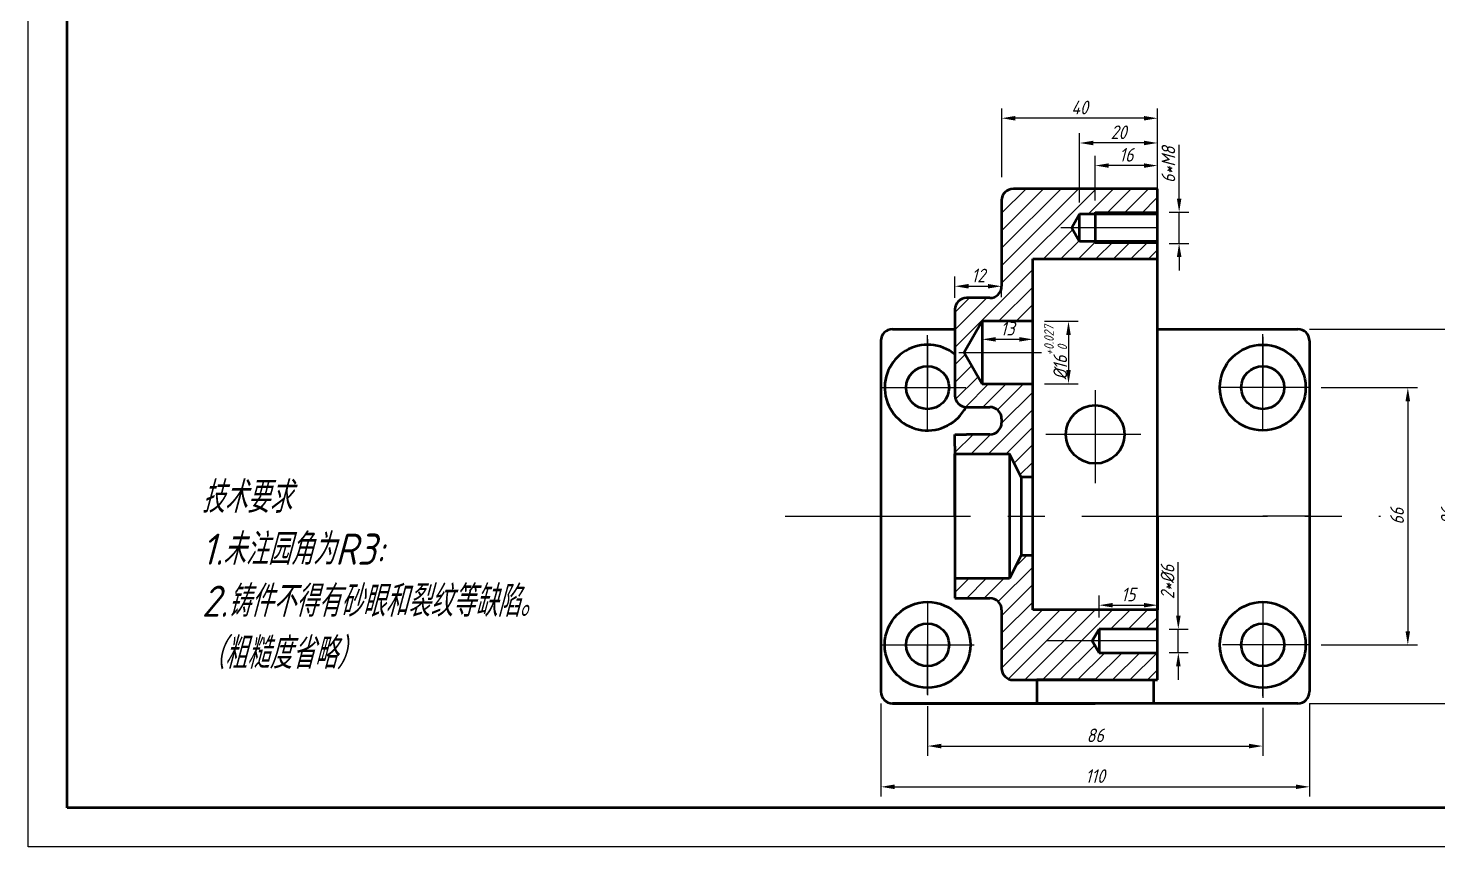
# Model space of a CAD drawing. Header units: millimetres. Extents: x 96 to 4157, y -1988 to 195.
# Drawn here: x 2098.2 to 2459.9, y -703.7 to -493.7 of the extents above; entities that cross this region are included whole.
import ezdxf

# ---------------------------------------------------------------- set-up
doc = ezdxf.new("R2010")
doc.units = ezdxf.units.MM
doc.header["$LTSCALE"] = 1.5
doc.linetypes.add('CENTER', pattern=[50.8, 31.75, -6.35, 6.35, -6.35])
for name, color, linetype, lineweight in [('点画线', 7, 'CENTER', 25), ('粗实线', 7, 'Continuous', 50), ('细线', 7, 'Continuous', 25)]:
    doc.layers.add(name, color=color, linetype=linetype, lineweight=lineweight)
doc.styles.get("Standard").update_dxf_attribs({"font": 'gbeitc.shx', "bigfont": 'gbcbig.shx'})
doc.styles.add('宋体', font='gbeitc.shx', dxfattribs={"bigfont": 'gbcbig.shx'})
doc.dimstyles.new('长度', dxfattribs={"dimtxt": 3.5, "dimasz": 3.5, "dimexe": 2.5, "dimexo": 3, "dimgap": 1, "dimtad": 1, "dimdsep": 46, "dimtxsty": '宋体', "dimcen": 2.5, "dimclrd": 7, "dimclre": 7, "dimclrt": 7, "dimadec": 0, "dimazin": 0, "dimtfac": 1, "dimtmove": 0, "dimatfit": 3, "dimfxl": 1, "dimarcsym": 0})

# ---------------------------------------------------------------- blocks, each defined once
blk = doc.blocks.new('*D37')
at = {"layer": 'Defpoints', "color": 0, "transparency": 16777216}
for p in [(2347.99, -559.88), (2336, -565.88), (2347.99, -565.66)]:
    blk.add_point(p, dxfattribs=at)
at = {"layer": '点画线', "color": 7, "lineweight": -2, "transparency": 16777216}
for p, q in [((2336, -562.88), (2336, -557.38)), ((2339.5, -559.88), (2344.49, -559.88)), ((2347.99, -562.66), (2347.99, -557.38))]:
    blk.add_line(p, q, dxfattribs=at)
at = {"layer": '点画线', "color": 7, "transparency": 16777216}
for points in [[(2339.5, -559.3), (2339.5, -560.46), (2336, -559.88)], [(2344.49, -559.3), (2344.49, -560.46), (2347.99, -559.88)]]:
    blk.add_solid(points, dxfattribs=at)
at = {"layer": '点画线', "color": 7, "transparency": 16777216, "insert": (2341.99, -557.13), "char_height": 3.5, "attachment_point": 5, "style": '宋体'}
blk.add_mtext('12', dxfattribs=at)
blk = doc.blocks.new('*D38')
at = {"layer": 'Defpoints', "color": 0, "transparency": 16777216}
for p in [(2343, -568.88), (2356, -568.88), (2343, -573.5)]:
    blk.add_point(p, dxfattribs=at)
at = {"layer": '点画线', "color": 7, "lineweight": -2, "transparency": 16777216}
for p, q in [((2343, -571.88), (2343, -576)), ((2352.5, -573.5), (2346.5, -573.5)), ((2356, -571.88), (2356, -576))]:
    blk.add_line(p, q, dxfattribs=at)
at = {"layer": '点画线', "color": 7, "transparency": 16777216}
for points in [[(2346.5, -572.92), (2346.5, -574.09), (2343, -573.5)], [(2352.5, -572.92), (2352.5, -574.09), (2356, -573.5)]]:
    blk.add_solid(points, dxfattribs=at)
at = {"layer": '点画线', "color": 7, "transparency": 16777216, "insert": (2349.5, -570.75), "char_height": 3.5, "attachment_point": 5, "style": '宋体'}
blk.add_mtext('13', dxfattribs=at)
blk = doc.blocks.new('*D39')
at = {"layer": 'Defpoints', "color": 0, "transparency": 16777216}
for p in [(2356, -568.88), (2356, -584.88), (2365.15, -584.88)]:
    blk.add_point(p, dxfattribs=at)
at = {"layer": '点画线', "color": 7, "lineweight": -2, "transparency": 16777216}
for p, q in [((2359, -568.88), (2367.65, -568.88)), ((2365.15, -572.38), (2365.15, -581.38)), ((2359, -584.88), (2367.65, -584.88))]:
    blk.add_line(p, q, dxfattribs=at)
at = {"layer": '点画线', "color": 7, "transparency": 16777216}
for points in [[(2364.56, -572.38), (2365.73, -572.38), (2365.15, -568.88)], [(2364.56, -581.38), (2365.73, -581.38), (2365.15, -584.88)]]:
    blk.add_solid(points, dxfattribs=at)
at = {"layer": '点画线', "color": 7, "transparency": 16777216, "insert": (2361.85, -576.88), "char_height": 3.5, "attachment_point": 5, "rotation": 90, "style": '宋体'}
blk.add_mtext('%%C16{\\H0.7x;\\S+0.027^  0;}', dxfattribs=at)
blk = doc.blocks.new('*D40')
at = {"layer": 'Defpoints', "color": 0, "transparency": 16777216}
for p in [(2388, -540.88), (2393.54, -540.88), (2388, -548.88)]:
    blk.add_point(p, dxfattribs=at)
at = {"layer": '点画线', "color": 7, "lineweight": -2, "transparency": 16777216}
for p, q in [((2393.54, -537.38), (2393.54, -523.57)), ((2391, -540.88), (2396.04, -540.88)), ((2393.54, -548.88), (2393.54, -540.88)), ((2391, -548.88), (2396.04, -548.88)), ((2393.54, -552.38), (2393.54, -555.88))]:
    blk.add_line(p, q, dxfattribs=at)
at = {"layer": '点画线', "color": 7, "transparency": 16777216}
for points in [[(2392.96, -537.38), (2394.13, -537.38), (2393.54, -540.88)], [(2392.96, -552.38), (2394.13, -552.38), (2393.54, -548.88)]]:
    blk.add_solid(points, dxfattribs=at)
at = {"layer": '点画线', "color": 7, "transparency": 16777216, "insert": (2390.79, -528.72), "char_height": 3.5, "attachment_point": 5, "rotation": 90, "style": '宋体'}
blk.add_mtext('6*M8', dxfattribs=at)
blk = doc.blocks.new('*D41')
at = {"layer": 'Defpoints', "color": 0, "transparency": 16777216}
for p in [(2388, -641.7), (2373, -647.88), (2388, -647.88)]:
    blk.add_point(p, dxfattribs=at)
at = {"layer": '点画线', "color": 7, "lineweight": -2, "transparency": 16777216}
for p, q in [((2373, -644.88), (2373, -639.2)), ((2388, -644.88), (2388, -639.2)), ((2376.5, -641.7), (2384.5, -641.7))]:
    blk.add_line(p, q, dxfattribs=at)
at = {"layer": '点画线', "color": 7, "transparency": 16777216}
for points in [[(2376.5, -641.12), (2376.5, -642.28), (2373, -641.7)], [(2384.5, -641.12), (2384.5, -642.28), (2388, -641.7)]]:
    blk.add_solid(points, dxfattribs=at)
at = {"layer": '点画线', "color": 7, "transparency": 16777216, "insert": (2380.5, -638.95), "char_height": 3.5, "attachment_point": 5, "style": '宋体'}
blk.add_mtext('15', dxfattribs=at)
blk = doc.blocks.new('*D42')
at = {"layer": 'Defpoints', "color": 0, "transparency": 16777216}
for p in [(2388, -647.88), (2388, -653.88), (2393.33, -653.88)]:
    blk.add_point(p, dxfattribs=at)
at = {"layer": '点画线', "color": 7, "lineweight": -2, "transparency": 16777216}
for p, q in [((2393.33, -644.38), (2393.33, -630.64)), ((2391, -647.88), (2395.83, -647.88)), ((2393.33, -653.88), (2393.33, -647.88)), ((2391, -653.88), (2395.83, -653.88)), ((2393.33, -657.38), (2393.33, -660.88))]:
    blk.add_line(p, q, dxfattribs=at)
at = {"layer": '点画线', "color": 7, "transparency": 16777216}
for points in [[(2392.75, -644.38), (2393.92, -644.38), (2393.33, -647.88)], [(2392.75, -657.38), (2393.92, -657.38), (2393.33, -653.88)]]:
    blk.add_solid(points, dxfattribs=at)
at = {"layer": '点画线', "color": 7, "transparency": 16777216, "insert": (2390.58, -635.76), "char_height": 3.5, "attachment_point": 5, "rotation": 90, "style": '宋体'}
blk.add_mtext('2*%%C6', dxfattribs=at)
blk = doc.blocks.new('*D43')
at = {"layer": 'Defpoints', "color": 0, "transparency": 16777216}
for p in [(2372, -528.92), (2372, -540.88), (2388, -540.88)]:
    blk.add_point(p, dxfattribs=at)
at = {"layer": '细线', "color": 7, "lineweight": -2, "transparency": 16777216}
for p, q in [((2372, -537.88), (2372, -526.42)), ((2388, -537.88), (2388, -526.42)), ((2384.5, -528.92), (2375.5, -528.92))]:
    blk.add_line(p, q, dxfattribs=at)
at = {"layer": '细线', "color": 7, "transparency": 16777216}
for points in [[(2375.5, -528.34), (2375.5, -529.5), (2372, -528.92)], [(2384.5, -528.34), (2384.5, -529.5), (2388, -528.92)]]:
    blk.add_solid(points, dxfattribs=at)
at = {"layer": '细线', "color": 7, "transparency": 16777216, "insert": (2380, -526.17), "char_height": 3.5, "attachment_point": 5, "style": '宋体'}
blk.add_mtext('16', dxfattribs=at)
blk = doc.blocks.new('*D44')
at = {"layer": 'Defpoints', "color": 0, "transparency": 16777216}
for p in [(2368, -523.13), (2368, -541.38), (2388, -541.38)]:
    blk.add_point(p, dxfattribs=at)
at = {"layer": '细线', "color": 7, "lineweight": -2, "transparency": 16777216}
for p, q in [((2368, -538.38), (2368, -520.63)), ((2388, -538.38), (2388, -520.63)), ((2384.5, -523.13), (2371.5, -523.13))]:
    blk.add_line(p, q, dxfattribs=at)
at = {"layer": '细线', "color": 7, "transparency": 16777216}
for points in [[(2371.5, -522.55), (2371.5, -523.71), (2368, -523.13)], [(2384.5, -522.55), (2384.5, -523.71), (2388, -523.13)]]:
    blk.add_solid(points, dxfattribs=at)
at = {"layer": '细线', "color": 7, "transparency": 16777216, "insert": (2378, -520.38), "char_height": 3.5, "attachment_point": 5, "style": '宋体'}
blk.add_mtext('20', dxfattribs=at)
blk = doc.blocks.new('*D45')
at = {"layer": 'Defpoints', "color": 0, "transparency": 16777216}
for p in [(2348, -516.78), (2348, -534.88), (2388, -534.88)]:
    blk.add_point(p, dxfattribs=at)
at = {"layer": '细线', "color": 7, "lineweight": -2, "transparency": 16777216}
for p, q in [((2348, -531.88), (2348, -514.28)), ((2384.5, -516.78), (2351.5, -516.78)), ((2388, -531.88), (2388, -514.28))]:
    blk.add_line(p, q, dxfattribs=at)
at = {"layer": '细线', "color": 7, "transparency": 16777216}
for points in [[(2351.5, -516.2), (2351.5, -517.37), (2348, -516.78)], [(2384.5, -516.2), (2384.5, -517.37), (2388, -516.78)]]:
    blk.add_solid(points, dxfattribs=at)
at = {"layer": '细线', "color": 7, "transparency": 16777216, "insert": (2368, -514.03), "char_height": 3.5, "attachment_point": 5, "style": '宋体'}
blk.add_mtext('40', dxfattribs=at)
blk = doc.blocks.new('*D46')
at = {"layer": 'Defpoints', "color": 0, "transparency": 16777216}
for p in [(2329, -664.59), (2415, -665.07), (2415, -677.84)]:
    blk.add_point(p, dxfattribs=at)
at = {"layer": '细线', "color": 7, "lineweight": -2, "transparency": 16777216}
for p, q in [((2329, -667.59), (2329, -680.34)), ((2415, -668.07), (2415, -680.34)), ((2332.5, -677.84), (2411.5, -677.84))]:
    blk.add_line(p, q, dxfattribs=at)
at = {"layer": '细线', "color": 7, "transparency": 16777216}
for points in [[(2332.5, -677.26), (2332.5, -678.43), (2329, -677.84)], [(2411.5, -677.26), (2411.5, -678.43), (2415, -677.84)]]:
    blk.add_solid(points, dxfattribs=at)
at = {"layer": '细线', "color": 7, "transparency": 16777216, "insert": (2372, -675.09), "char_height": 3.5, "attachment_point": 5, "style": '宋体'}
blk.add_mtext('86', dxfattribs=at)
blk = doc.blocks.new('*D47')
at = {"layer": 'Defpoints', "color": 0, "transparency": 16777216}
for p in [(2317, -663.88), (2427, -663.88), (2427, -688.3)]:
    blk.add_point(p, dxfattribs=at)
at = {"layer": '细线', "color": 7, "lineweight": -2, "transparency": 16777216}
for p, q in [((2317, -666.88), (2317, -690.8)), ((2427, -666.88), (2427, -690.8)), ((2320.5, -688.3), (2423.5, -688.3))]:
    blk.add_line(p, q, dxfattribs=at)
at = {"layer": '细线', "color": 7, "transparency": 16777216}
for points in [[(2320.5, -687.71), (2320.5, -688.88), (2317, -688.3)], [(2423.5, -687.71), (2423.5, -688.88), (2427, -688.3)]]:
    blk.add_solid(points, dxfattribs=at)
at = {"layer": '细线', "color": 7, "transparency": 16777216, "insert": (2372, -685.55), "char_height": 3.5, "attachment_point": 5, "style": '宋体'}
blk.add_mtext('110', dxfattribs=at)
blk = doc.blocks.new('*D48')
at = {"layer": 'Defpoints', "color": 0, "transparency": 16777216}
for p in [(2427, -585.88), (2427, -651.88), (2452.23, -651.88)]:
    blk.add_point(p, dxfattribs=at)
at = {"layer": '细线', "color": 7, "lineweight": -2, "transparency": 16777216}
for p, q in [((2430, -585.88), (2454.73, -585.88)), ((2452.23, -589.38), (2452.23, -648.38)), ((2430, -651.88), (2454.73, -651.88))]:
    blk.add_line(p, q, dxfattribs=at)
at = {"layer": '细线', "color": 7, "transparency": 16777216}
for points in [[(2451.64, -589.38), (2452.81, -589.38), (2452.23, -585.88)], [(2451.64, -648.38), (2452.81, -648.38), (2452.23, -651.88)]]:
    blk.add_solid(points, dxfattribs=at)
at = {"layer": '细线', "color": 7, "transparency": 16777216, "insert": (2449.48, -618.88), "char_height": 3.5, "attachment_point": 5, "rotation": 90, "style": '宋体'}
blk.add_mtext('66', dxfattribs=at)
blk = doc.blocks.new('*D49')
at = {"layer": 'Defpoints', "color": 0, "transparency": 16777216}
for p in [(2424, -570.88), (2424, -666.88), (2465.22, -666.88)]:
    blk.add_point(p, dxfattribs=at)
at = {"layer": '细线', "color": 7, "lineweight": -2, "transparency": 16777216}
for p, q in [((2427, -570.88), (2467.72, -570.88)), ((2465.22, -574.38), (2465.22, -663.38)), ((2427, -666.88), (2467.72, -666.88))]:
    blk.add_line(p, q, dxfattribs=at)
at = {"layer": '细线', "color": 7, "transparency": 16777216}
for points in [[(2464.64, -574.38), (2465.8, -574.38), (2465.22, -570.88)], [(2464.64, -663.38), (2465.8, -663.38), (2465.22, -666.88)]]:
    blk.add_solid(points, dxfattribs=at)
at = {"layer": '细线', "color": 7, "transparency": 16777216, "insert": (2462.47, -618.88), "char_height": 3.5, "attachment_point": 5, "rotation": 90, "style": '宋体'}
blk.add_mtext('96', dxfattribs=at)

msp = doc.modelspace()

# ---------------------------------------------------------------- hatches: boundary and pattern name
at = {"layer": '细线'}
h = msp.add_hatch(dxfattribs=at)
h.set_pattern_fill('ANSI31', color=0)
h.set_pattern_definition([(45, (-62.8657, -2296.4404), (-2.245064, 2.245064), [])])
h.paths.add_polyline_path([(2367.996, -541.381), (2371.996, -541.381), (2371.996, -540.881), (2387.996, -540.881), (2387.996, -534.881), (2350.996, -534.881, 0.4142136), (2347.996, -537.881), (2347.996, -559.881, -0.4142136), (2344.996, -562.881), (2338.996, -562.881, 0.4142136), (2335.996, -565.881), (2335.996, -587.881, 0.4142136), (2338.996, -590.881), (2344.996, -590.881, -0.4142136), (2347.996, -593.881), (2347.996, -594.881, -0.4142136), (2344.996, -597.881), (2338.996, -597.881), (2335.996, -597.881), (2335.996, -600.881), (2335.996, -602.881), (2349.996, -602.881), (2352.996, -608.881), (2355.996, -608.881), (2355.996, -584.881), (2342.996, -584.881), (2338.377, -576.881), (2342.996, -568.881), (2355.996, -568.881), (2355.996, -552.881), (2387.996, -552.881), (2387.996, -548.881), (2371.996, -548.881), (2371.996, -548.381), (2367.996, -548.381), (2365.975, -544.881)])
h.paths.add_polyline_path([(2387.996, -540.881), (2371.996, -540.881), (2371.996, -541.381), (2387.996, -541.381)], flags=17)
h.paths.add_polyline_path([(2387.996, -548.381), (2371.996, -548.381), (2371.996, -548.881), (2387.996, -548.881)], flags=17)
h.paths.add_polyline_path([(2355.996, -628.881), (2352.996, -628.881), (2349.996, -634.881), (2335.996, -634.881), (2335.996, -639.881), (2344.996, -639.881, -0.4142136), (2347.996, -642.881), (2347.996, -657.881, 0.4142136), (2350.996, -660.881), (2387.996, -660.881), (2387.996, -653.881), (2372.996, -653.881), (2371.263, -650.881), (2372.996, -647.881), (2387.996, -647.881), (2387.996, -642.881), (2355.996, -642.881)])

# ---------------------------------------------------------------- linework, layer by layer
msp.add_line((2272.186, -703.682), (2272.186, -703.682))
at = {"layer": '点画线'}
for p, q in [((2387.996, -534.881), (2387.996, -546.881)), ((2387.996, -534.881), (2387.996, -544.881)), ((2387.996, -544.881), (2363.202, -544.881)), ((2328.996, -596.881), (2328.996, -572.451)), ((2328.996, -573.417), (2328.996, -585.881)), ((2414.996, -596.881), (2414.996, -572.214)), ((2414.996, -572.889), (2414.996, -585.881)), ((2337.049, -576.881), (2358.187, -576.881)), ((2316.996, -585.881), (2338.804, -585.881)), ((2426.996, -585.881), (2403.664, -585.881)), ((2371.996, -586.507), (2371.996, -610.358)), ((2379.496, -597.881), (2359.336, -597.881)), ((2383.689, -597.881), (2371.996, -597.881)), ((2387.996, -618.881), (2387.996, -597.881)), ((2292.41, -618.881), (2445.194, -618.881)), ((2316.996, -618.881), (2328.996, -618.881)), ((2316.996, -618.881), (2328.996, -618.881)), ((2426.996, -618.881), (2414.996, -618.881)), ((2328.996, -640.881), (2328.996, -664.81)), ((2414.996, -640.881), (2414.996, -665.499)), ((2387.996, -650.881), (2359.693, -650.881)), ((2387.996, -660.881), (2387.996, -650.881)), ((2316.996, -651.881), (2340.982, -651.881)), ((2328.996, -664.59), (2328.996, -651.881)), ((2426.996, -651.881), (2404.709, -651.881)), ((2414.996, -665.066), (2414.996, -651.881))]:
    msp.add_line(p, q, dxfattribs=at)
at = {"layer": '粗实线'}
for p, q in [((2108.186, -693.682), (2108.186, -293.682)), ((2387.996, -534.881), (2350.996, -534.881)), ((2387.996, -660.881), (2387.996, -534.881)), ((2347.996, -537.881), (2347.996, -559.881)), ((2367.996, -541.381), (2365.975, -544.881)), ((2387.996, -541.381), (2367.996, -541.381)), ((2367.996, -548.381), (2367.996, -541.381)), ((2371.996, -540.881), (2371.996, -548.881)), ((2387.996, -544.881), (2387.996, -541.381)), ((2365.975, -544.881), (2367.996, -548.381)), ((2387.996, -548.381), (2367.996, -548.381)), ((2387.996, -548.881), (2387.996, -548.381)), ((2355.996, -642.881), (2355.996, -552.881)), ((2355.996, -552.881), (2387.996, -552.881)), ((2344.996, -562.881), (2338.996, -562.881)), ((2335.996, -565.881), (2335.996, -587.881)), ((2319.996, -570.881), (2335.996, -570.881)), ((2342.996, -568.881), (2338.377, -576.881)), ((2355.996, -568.881), (2342.996, -568.881)), ((2342.996, -568.881), (2342.996, -584.881)), ((2355.996, -576.881), (2355.996, -568.881)), ((2387.996, -570.881), (2423.996, -570.881)), ((2316.996, -573.881), (2316.996, -663.881)), ((2316.996, -573.881), (2316.996, -618.881)), ((2426.996, -573.881), (2426.996, -663.881)), ((2338.377, -576.881), (2342.996, -584.881)), ((2342.996, -584.881), (2355.996, -584.881)), ((2338.996, -590.881), (2344.996, -590.881)), ((2347.996, -593.881), (2347.996, -594.881)), ((2335.996, -600.881), (2335.996, -597.881)), ((2335.996, -597.881), (2338.996, -597.881)), ((2344.996, -597.881), (2338.996, -597.881)), ((2335.996, -600.881), (2335.996, -639.881)), ((2335.996, -618.881), (2335.996, -602.881)), ((2335.996, -602.881), (2349.996, -602.881)), ((2349.996, -602.881), (2349.996, -634.881)), ((2352.996, -608.881), (2349.996, -602.881)), ((2355.996, -608.881), (2352.996, -608.881)), ((2352.996, -608.881), (2352.996, -628.881)), ((2355.996, -618.881), (2355.996, -608.881)), ((2387.996, -618.881), (2387.996, -642.881)), ((2352.996, -628.881), (2349.996, -634.881)), ((2352.996, -628.881), (2355.996, -628.881)), ((2349.996, -634.881), (2335.996, -634.881)), ((2335.996, -639.881), (2344.996, -639.881)), ((2347.996, -642.881), (2347.996, -657.881)), ((2387.996, -642.881), (2355.996, -642.881)), ((2372.996, -647.881), (2371.263, -650.881)), ((2371.263, -650.881), (2372.996, -653.881)), ((2387.996, -647.881), (2372.996, -647.881)), ((2372.996, -647.881), (2372.996, -653.881)), ((2387.996, -650.881), (2387.996, -647.881)), ((2372.996, -653.881), (2387.996, -653.881)), ((2350.996, -660.881), (2387.996, -660.881)), ((2371.996, -660.881), (2356.996, -660.881)), ((2356.996, -660.881), (2356.996, -666.881)), ((2371.996, -660.881), (2386.996, -660.881)), ((2386.996, -660.881), (2386.996, -666.881)), ((2423.996, -666.881), (2319.996, -666.881)), ((2319.996, -666.881), (2371.996, -666.881)), ((2423.996, -666.881), (2387.996, -666.881)), ((2682.186, -693.682), (2108.186, -693.682))]:
    msp.add_line(p, q, dxfattribs=at)
for centre, radius in [((2414.996, -585.881), 11), ((2328.996, -585.881), 5.5), ((2414.996, -585.881), 5.5), ((2371.996, -597.881), 7.5), ((2328.996, -651.881), 11), ((2414.996, -651.881), 11), ((2328.996, -651.881), 5.5), ((2414.996, -651.881), 5.5)]:
    msp.add_circle(centre, radius, dxfattribs=at)
for centre, radius, start, end in [((2350.996, -537.881), 3, 90, 180), ((2344.996, -559.881), 3, 270, 0), ((2338.996, -565.881), 3, 90, 180), ((2319.996, -573.881), 3, 90, 180), ((2423.996, -573.881), 3, 0, 90), ((2328.996, -585.881), 11, 50.4788, 333.00282), ((2338.996, -587.881), 3, 180, 270), ((2344.996, -593.881), 3, 0, 90), ((2344.996, -594.881), 3, 270, 0), ((2344.996, -642.881), 3, 0, 90), ((2350.996, -657.881), 3, 180, 270), ((2319.996, -663.881), 3, 180, 270), ((2423.996, -663.881), 3, 270, 0)]:
    msp.add_arc(centre, radius, start, end, dxfattribs=at)
at = {"layer": '细线'}
for p, q in [((2098.186, -703.682), (2098.186, -283.682)), ((2387.996, -540.881), (2371.996, -540.881)), ((2387.996, -544.881), (2387.996, -540.881)), ((2387.996, -544.881), (2387.996, -548.881)), ((2387.996, -548.881), (2371.996, -548.881)), ((2692.186, -703.682), (2098.186, -703.682))]:
    msp.add_line(p, q, dxfattribs=at)

# ---------------------------------------------------------------- texts
at = {"layer": '粗实线', "insert": (2142.739, -610), "char_height": 8, "attachment_point": 1}
msp.add_mtext_dynamic_manual_height_columns('{\\Fgbeitc,gbcbig|c134;技术要求}\\P1.{\\Fgbeitc,gbcbig|c134;未注园角为}R3:\\P2.{\\Fgbeitc,gbcbig|c134;铸件不得有砂眼和裂纹等缺陷。}\\P{\\Fgbeitc,gbcbig|c134;（粗糙度省略）}', width=185.10448, gutter_width=35.352, heights=[0], dxfattribs=at)

# ---------------------------------------------------------------- dimensions: what is measured, and where the dimension line sits
at = {"layer": '点画线'}
for base, p1, p2, text, picture, middle in [((2393.543, -540.881), (2387.996, -548.881), (2387.996, -540.881), '6*M<>', '*D40', (2390.793, -528.724)), ((2365.147, -584.881), (2355.996, -568.881), (2355.996, -584.881), '%%C<>{\\H0.7x;\\S+0.027^  0;}', '*D39', (2361.85, -576.881))]:
    dim = msp.add_linear_dim(base=base, p1=p1, p2=p2, angle=90, text=text, dimstyle='长度', dxfattribs=at)
    dim.commit()
    dim.dimension.update_dxf_attribs({"geometry": picture, "text_midpoint": middle})
for base, p1, p2, picture, middle in [((2347.993, -559.881), (2335.996, -565.881), (2347.993, -565.656), '*D37', (2341.994, -557.131)), ((2342.996, -573.504), (2355.996, -568.881), (2342.996, -568.881), '*D38', (2349.496, -570.754)), ((2387.996, -641.701), (2372.996, -647.881), (2387.996, -647.881), '*D41', (2380.496, -638.951))]:
    dim = msp.add_linear_dim(base=base, p1=p1, p2=p2, dimstyle='长度', dxfattribs=at)
    dim.commit()
    dim.dimension.update_dxf_attribs({"geometry": picture, "text_midpoint": middle})
dim = msp.add_linear_dim(base=(2393.333, -653.881), p1=(2387.996, -647.881), p2=(2387.996, -653.881), angle=90, text='2*%%C<>', dimstyle='长度', dxfattribs=at)
dim.commit()
dim.dimension.update_dxf_attribs({"geometry": '*D42', "text_midpoint": (2393.333, -635.761), "dimtype": 160})
at = {"layer": '细线'}
for base, p1, p2, picture, middle in [((2347.996, -516.783), (2387.996, -534.881), (2347.996, -534.881), '*D45', (2367.996, -514.033)), ((2367.996, -523.129), (2387.996, -541.381), (2367.996, -541.381), '*D44', (2377.996, -520.379)), ((2426.996, -688.296), (2316.996, -663.881), (2426.996, -663.881), '*D47', (2371.996, -685.546)), ((2414.996, -677.844), (2328.996, -664.59), (2414.996, -665.066), '*D46', (2371.996, -675.094))]:
    dim = msp.add_linear_dim(base=base, p1=p1, p2=p2, dimstyle='长度', dxfattribs=at)
    dim.commit()
    dim.dimension.update_dxf_attribs({"geometry": picture, "text_midpoint": middle})
dim = msp.add_linear_dim(base=(2371.996, -528.92), p1=(2387.996, -540.881), p2=(2371.996, -540.881), dimstyle='长度', dxfattribs=at)
dim.commit()
dim.dimension.update_dxf_attribs({"geometry": '*D43', "text_midpoint": (2379.996, -528.92), "dimtype": 160})
for base, p1, p2, picture, middle in [((2465.221, -666.881), (2423.996, -570.881), (2423.996, -666.881), '*D49', (2462.471, -618.881)), ((2452.228, -651.881), (2426.996, -585.881), (2426.996, -651.881), '*D48', (2449.478, -618.881))]:
    dim = msp.add_linear_dim(base=base, p1=p1, p2=p2, angle=90, dimstyle='长度', dxfattribs=at)
    dim.commit()
    dim.dimension.update_dxf_attribs({"geometry": picture, "text_midpoint": middle})

doc.saveas('drawing.dxf')
